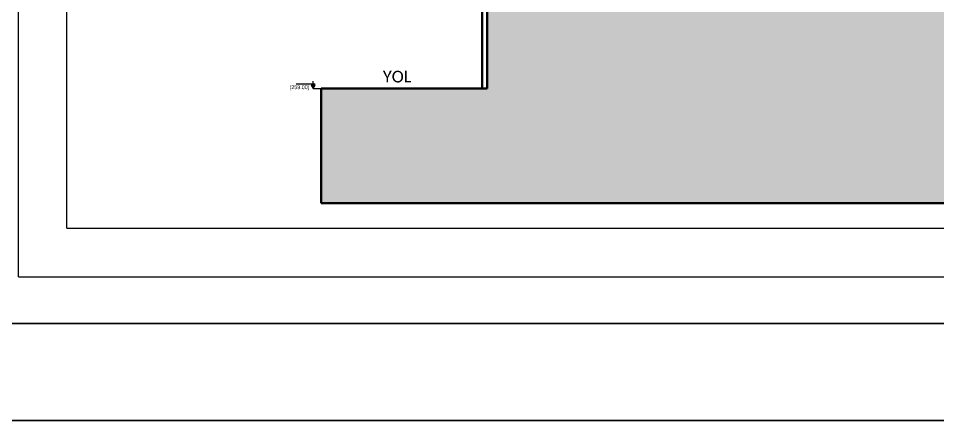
# Model space of a CAD drawing. Header units: millimetres. Extents: x 708 to 46452, y -4963 to 3960.
# Drawn here: x 32230 to 33176, y 1328 to 1742 of the extents above; entities that cross this region are included whole.
import ezdxf

# ---------------------------------------------------------------- set-up
doc = ezdxf.new("R2010")
doc.units = ezdxf.units.MM
doc.layers.add('F-arka_plan', color=7, linetype='Continuous')
doc.layers.add('KP', color=1, linetype='Continuous')
for name, color, linetype, lineweight in [('görünüş1', 251, 'Continuous', 35), ('KOLON', 7, 'Continuous', 50), ('YAZI', 40, 'Continuous', 25), ('yerkapl', 8, 'Continuous', 5)]:
    doc.layers.add(name, color=color, linetype=linetype, lineweight=lineweight)
doc.styles.get("Standard").update_dxf_attribs({"font": 'arial.ttf'})

# ---------------------------------------------------------------- blocks, each defined once
blk = doc.blocks.new('gae')
at = {"layer": 'yerkapl'}
blk.add_hatch(color=256, dxfattribs=at).paths.add_polyline_path([(10.1, 17.5), (-10.1, 17.5), (0, 0)])
for p, q in [((-10.1, 22.5), (89.7, 22.5)), ((-10.1, 22.5), (89.7, 22.5)), ((0, 0), (-10.1, 17.5)), ((-10.1, 17.5), (10.1, 17.5)), ((0, 0), (-10.1, 17.5)), ((-10.1, 17.5), (10.1, 17.5)), ((0, 17.5), (0, 37.6)), ((0, 17.5), (0, 37.6)), ((10.1, 17.5), (0, 0)), ((10.1, 17.5), (0, 0))]:
    blk.add_line(p, q)
blk.add_lwpolyline([(0, 0), (-98.9, 0)])
blk = doc.blocks.new('UDTYUU')
blk.add_line((-169286.9, 45227.8), (-169397.4, 45227.8))
at = {"xscale": 0.7839999999999999, "yscale": 0.7839999999999999, "zscale": 0.7839999999999999}
blk.add_blockref('gae', (-169286.9, 45227.8), dxfattribs=at)
blk = doc.blocks.new('ENCNR')
at = {"layer": 'F-arka_plan', "true_color": 0x636466}
h = blk.add_hatch(dxfattribs=at)
h.set_pattern_fill('AR-CONC', color=251)
h.set_pattern_definition([(50, (-9411.14, 3335.37), (182.18467, -15.9391), [19.05, -209.55]), (355, (-9411.14, 3335.37), (-35.2434, 191.05685), [15.24, -167.6406]), (100.45144, (-9395.96, 3334.04), (146.94125, 175.11775), [16.19, -178.09024]), (46.1842, (-9411.14, 3386.17), (271.07904, -42.0423), [28.575, -314.325]), (96.63556, (-9388.55, 3382.67), (237.4041, 247.4261), [24.285, -267.1356]), (351.18415, (-9411.14, 3386.17), (237.4041, 247.4261), [22.86, -251.4597]), (21, (-9385.74, 3373.47), (151.6144, -102.2652), [19.05, -209.55]), (326, (-9385.74, 3373.47), (61.80203, 184.18797), [15.24, -167.64]), (71.45144, (-9373.11, 3364.95), (213.4164, 81.92277), [16.19, -178.08994]), (37.5, (-9411.145, 3335.37), (3.0886, 84.55504), [0, -165.608, 0, -170.18, 0, -168.275]), (7.5, (-9411.145, 3335.37), (66.81966, 100.18057), [0, -97.028, 0, -161.798, 0, -64.135]), (327.5, (-9467.79, 3335.37), (135.590595, -5.728744), [0, -63.5, 0, -198.12, 0, -262.89]), (317.5, (-9493.19, 3335.37), (148.12918, 25.4265), [0, -82.55, 0, -131.572, 0, -186.69])])
h.paths.add_polyline_path([(52060.4, -15261.1), (52039.2, -15261.1), (51636.5, -15261.1), (51636.5, -15291.1), (51636.5, -15621.1), (51516.5, -15621.1), (51516.5, -15776.1), (51266.5, -15776.1), (51266.5, -15621.1), (50666.5, -15621.1), (50666.5, -15591.1), (50616.5, -15591.1), (50171.6, -15591.1), (50171.6, -16211.1), (50169.6, -16671.1), (49394.6, -16671.1), (49394.6, -16701.1), (48784.6, -16701.1), (48784.6, -16856.1), (48534.6, -16856.1), (48534.6, -16701.1), (48414.6, -16701.1), (48414.6, -16671.1), (47893.2, -16671.1), (47893.2, -17191.1), (47211, -17191.1), (47211, -17663.8), (52060.4, -17663.8)])
h.paths.add_polyline_path([(49626.9, -16813.5), (49616.7, -16831.1), (49606.5, -16813.5)], flags=16)
h.paths.add_polyline_path([(50390.1, -15751.1), (50379.9, -15733.5), (50400.3, -15733.5)], flags=16)
h.paths.add_polyline_path([(51801.1, -15751.1), (51790.9, -15733.5), (51811.2, -15733.5)], flags=16)
h.paths.add_polyline_path([(48284.3, -16831.1), (48274.1, -16813.5), (48294.5, -16813.5)], flags=16)
h.paths.add_polyline_path([(51801, -15591.1), (51790.9, -15573.5), (51811.2, -15573.5)], flags=16)
h.paths.add_polyline_path([(51801, -15411.1), (51790.9, -15393.5), (51811.2, -15393.5)], flags=16)
h.paths.add_polyline_path([(51825.6, -15390.3), (51877.1, -15390.3), (51877.1, -15357.4), (51825.6, -15357.4)], flags=16)
h.paths.add_polyline_path([(51811.6, -15763.3), (51887.9, -15763.3), (51887.9, -15730), (51811.6, -15730)], flags=16)
h.paths.add_polyline_path([(51811.6, -15423.3), (51887.8, -15423.3), (51887.8, -15390), (51811.6, -15390)], flags=16)
h.paths.add_polyline_path([(51811.6, -15273.3), (51887.8, -15273.3), (51887.8, -15240), (51811.6, -15240)])
h.paths.add_polyline_path([(51688.7, -15593.1), (51801.9, -15593.1), (51801.9, -15564), (51688.7, -15564)], flags=16)
h.paths.add_polyline_path([(51811.6, -15603.3), (51887.9, -15603.3), (51887.9, -15570), (51811.6, -15570)], flags=16)
h.paths.add_polyline_path([(50303.3, -15763.3), (50379.6, -15763.3), (50379.6, -15730), (50303.3, -15730)], flags=16)
h.paths.add_polyline_path([(50303.3, -15603.3), (50379.6, -15603.3), (50379.6, -15570), (50303.3, -15570)], flags=16)
h.paths.add_polyline_path([(49627.2, -16843.3), (49703.5, -16843.3), (49703.5, -16810), (49627.2, -16810)], flags=16)
h.paths.add_polyline_path([(49627.2, -16683.3), (49703.5, -16683.3), (49703.5, -16650), (49627.2, -16650)], flags=16)
h.paths.add_polyline_path([(48197.5, -16843.3), (48273.8, -16843.3), (48273.8, -16810), (48197.5, -16810)], flags=16)
h.paths.add_polyline_path([(48197.5, -16683.3), (48273.8, -16683.3), (48273.8, -16650), (48197.5, -16650)], flags=16)
at = {"layer": 'KOLON'}
for points in [[(52060.4, -14721.1), (52060.4, -17663.8), (47211, -17663.8)], [(47873.2, -17191.1), (47873.2, -16671.1), (47893.2, -16671.1), (47893.2, -17191.1)], [(47211, -17191.1), (47893.2, -17191.1)], [(47211, -17663.8), (47211, -17191.1)]]:
    blk.add_lwpolyline(points, dxfattribs=at)
at = {"layer": 'KP'}
for p, q in [((45964.6, -17967.3), (45964.6, -13820)), ((46164.6, -17767.3), (46164.6, -13920)), ((46164.6, -17767.3), (53012, -17767.3)), ((45964.6, -17967.3), (53212, -17967.3))]:
    blk.add_line(p, q, dxfattribs=at)
at = {"layer": 'YAZI', "xscale": -1}
blk.add_blockref('UDTYUU', (-122108.9, -62419), dxfattribs=at)
at = {"layer": 'YAZI', "insert": (47464.7, -17167.3), "char_height": 48, "width": 654.846, "attachment_point": 7}
blk.add_mtext('{\\fCalibri|b0|i0|c162|p34;YOL}', dxfattribs=at)
at = {"layer": 'YAZI', "color": 2, "insert": (47162.4, -17178.4), "char_height": 16, "width": 80.647, "attachment_point": 3}
blk.add_mtext('\\pt0;{\\fArial Narrow|b0|i0|c162|p34;(259.00)}', dxfattribs=at)

msp = doc.modelspace()

# ---------------------------------------------------------------- linework, layer by layer
at = {"layer": 'görünüş1'}
msp.add_line((10275.445, 1427.974), (34041.726, 1427.974), dxfattribs=at)
msp.add_lwpolyline([(32044, 1327.92), (39173.702, 1327.92), (39173.702, 3959.23), (4950.496, 3957.991)], dxfattribs=at)

# ---------------------------------------------------------------- block references
at = {"layer": 'KOLON', "xscale": 0.25, "yscale": 0.25, "zscale": 0.25}
msp.add_blockref('ENCNR', (20738.656, 5967.679), dxfattribs=at)

doc.saveas('drawing.dxf')
